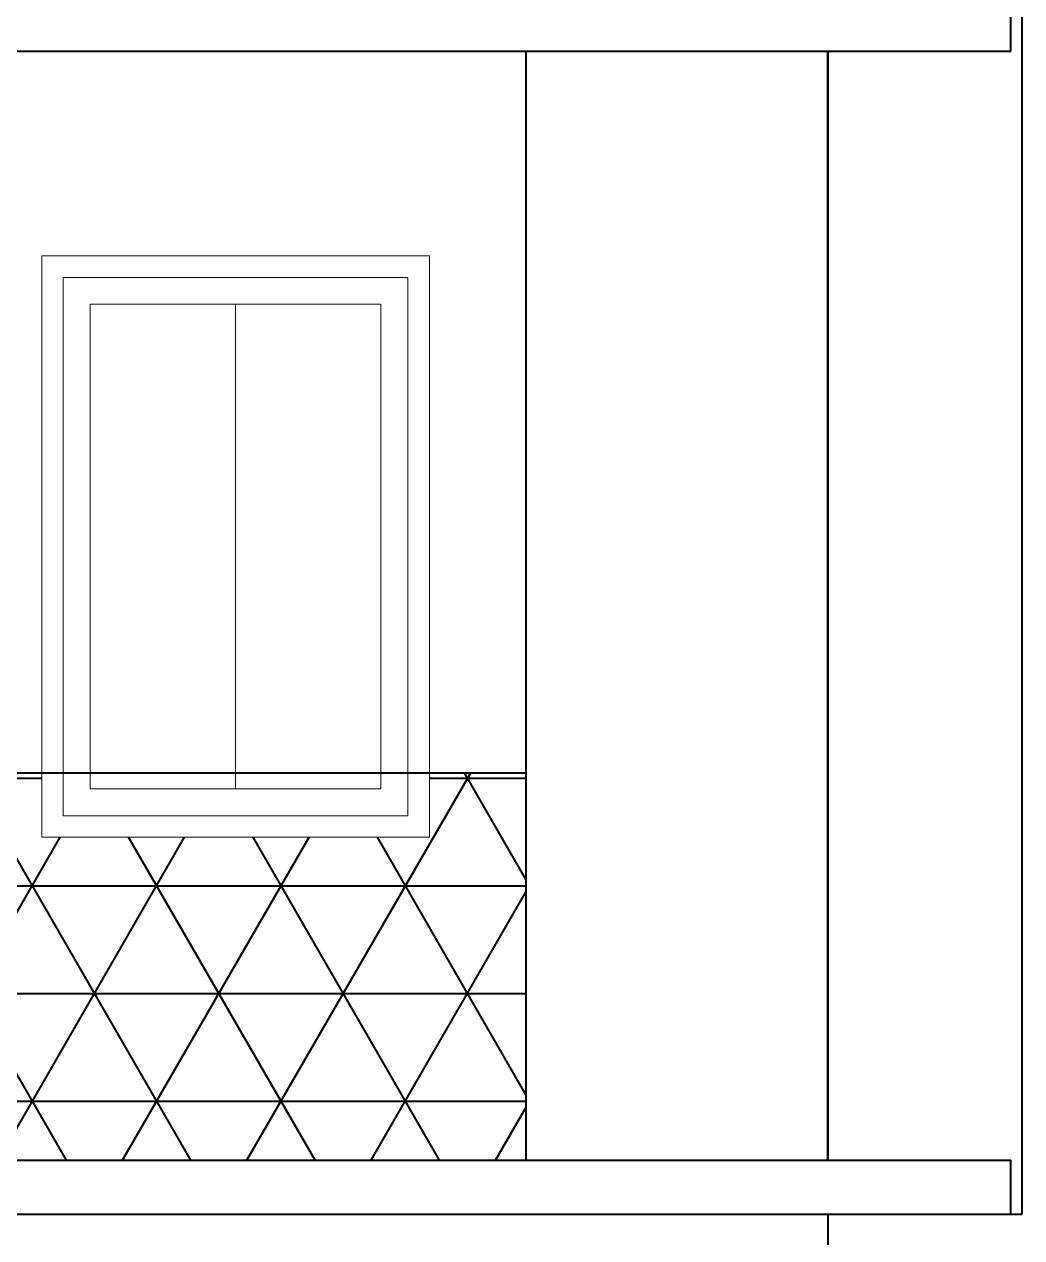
# Model space of a CAD drawing. Header units: inches. Extents: x 141029 to 166402, y -23568 to -18036.
# Drawn here: x 149674.2 to 149766.8, y -22460.2 to -22347.5 of the extents above; entities that cross this region are included whole.
import ezdxf

# ---------------------------------------------------------------- set-up
doc = ezdxf.new("R2010")
doc.units = ezdxf.units.IN
doc.header["$LTSCALE"] = 0.5
doc.header["$MEASUREMENT"] = 0
doc.layers.add('wall', color=1, linetype='Continuous', lineweight=40)
doc.layers.add('window', color=4, linetype='Continuous', lineweight=13)

msp = doc.modelspace()

# ---------------------------------------------------------------- hatches: boundary and pattern name
at = {"layer": 'wall'}
h = msp.add_hatch(dxfattribs=at)
h.set_pattern_fill('NET3', color=256, scale=80, style=0)
h.set_pattern_definition([(0, (-5101.159, -367.499), (0, 10), []), (60, (-5101.159, -367.499), (-8.66025404, 5), []), (120, (-5101.159, -367.499), (-8.66025404, -5), [])])
h.paths.add_polyline_path([(149608.78, -22452.99), (149620.78, -22452.99), (149620.78, -22416.99), (149608.78, -22416.99)])
h.paths.add_polyline_path([(149626.41, -22452.99), (149645.15, -22452.99), (149645.15, -22416.99), (149626.41, -22416.99)])
h.paths.add_polyline_path([(149720.78, -22452.99), (149720.78, -22416.99), (149711.78, -22416.99), (149711.78, -22422.99), (149675.78, -22422.99), (149675.78, -22416.99), (149650.78, -22416.99), (149650.78, -22452.99)])

# ---------------------------------------------------------------- linework, layer by layer
for p, q in [((149766.78, -22200.99), (149766.78, -22457.99)), ((149765.78, -22349.99), (149765.78, -22344.99)), ((149459.78, -22349.99), (149765.78, -22349.99)), ((149720.78, -22452.99), (149720.78, -22349.99)), ((149748.78, -22452.99), (149748.78, -22349.99)), ((149748.78, -22349.99), (149748.78, -22452.99)), ((149608.78, -22416.99), (149720.78, -22416.99)), ((149462.78, -22452.99), (149765.78, -22452.99)), ((149765.78, -22457.99), (149765.78, -22452.99)), ((149462.78, -22457.99), (149766.78, -22457.99)), ((149748.78, -22457.99), (149748.78, -22566.99))]:
    msp.add_line(p, q, dxfattribs=at)
at = {"layer": 'window'}
for p, q in [((149675.78, -22368.99), (149711.78, -22368.99)), ((149675.78, -22422.99), (149675.78, -22368.99)), ((149711.78, -22368.99), (149711.78, -22422.99)), ((149677.78, -22370.99), (149709.78, -22370.99)), ((149677.78, -22420.99), (149677.78, -22370.99)), ((149709.78, -22370.99), (149709.78, -22420.99)), ((149680.28, -22373.49), (149707.28, -22373.49)), ((149680.28, -22373.49), (149680.28, -22418.49)), ((149693.78, -22373.49), (149693.78, -22418.49)), ((149707.28, -22373.49), (149707.28, -22418.49)), ((149707.28, -22418.49), (149680.28, -22418.49)), ((149709.78, -22420.99), (149677.78, -22420.99)), ((149711.78, -22422.99), (149675.78, -22422.99))]:
    msp.add_line(p, q, dxfattribs=at)

doc.saveas('drawing.dxf')
